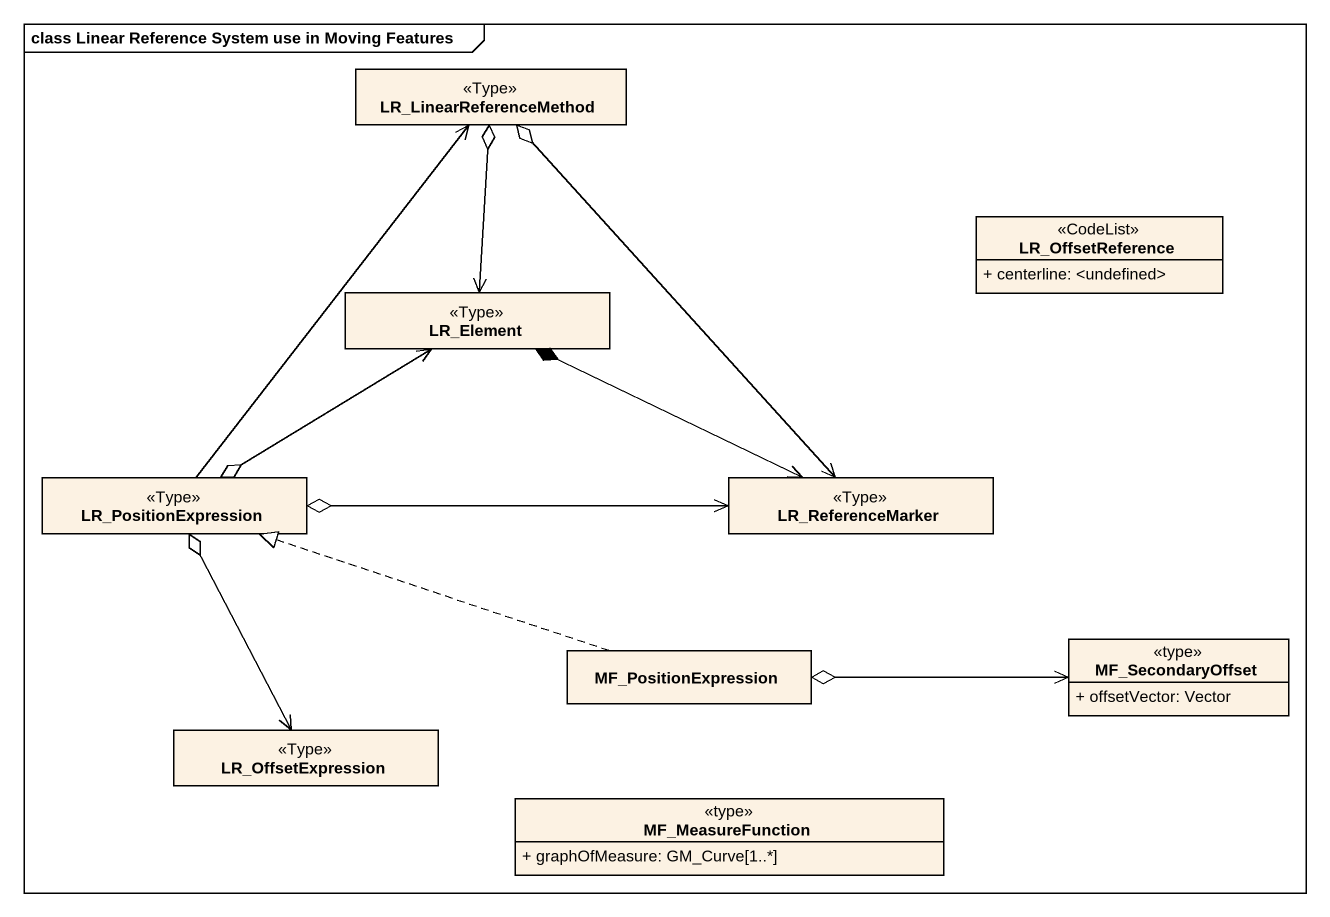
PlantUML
@startuml
mainframe class Linear Reference System use in Moving Features
hide circle
hide empty members
skinparam classAttributeIconSize 0
class LR_LinearReferenceMethod <<Type>>
class LR_OffsetReference <<CodeList>> {
  + centerline: <undefined>
}
class LR_Element <<Type>>
class LR_PositionExpression <<Type>>
class LR_ReferenceMarker <<Type>>
class MF_PositionExpression
class MF_SecondaryOffset <<type>> {
  + offsetVector: Vector
}
class LR_OffsetExpression <<Type>>
class MF_MeasureFunction <<type>> {
  + graphOfMeasure: GM_Curve[1..*]
}
LR_Element <-up-o LR_LinearReferenceMethod
LR_Element <--o LR_PositionExpression
LR_PositionExpression -up-> LR_LinearReferenceMethod
LR_ReferenceMarker <-up-o LR_LinearReferenceMethod
LR_ReferenceMarker <-left-* LR_Element
LR_ReferenceMarker <-left-o LR_PositionExpression
MF_PositionExpression .left.|> LR_PositionExpression
MF_PositionExpression o-right-> MF_SecondaryOffset
LR_OffsetExpression <-up-o LR_PositionExpression
@enduml
